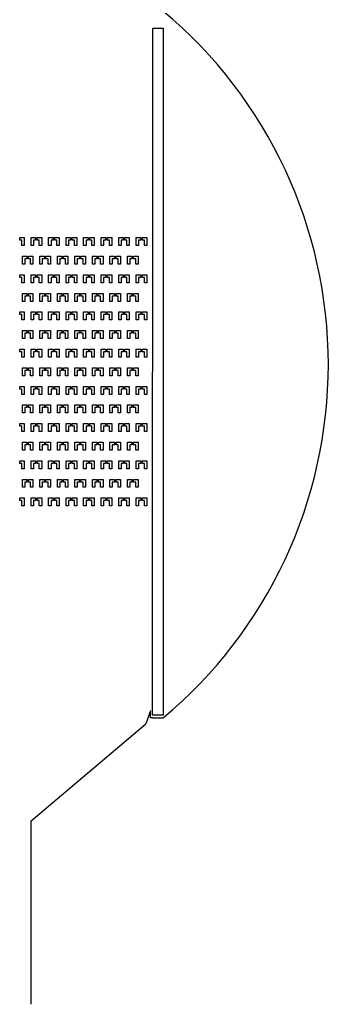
# Model space of a CAD drawing. Header units: millimetres. Extents: x -7034 to 79830, y 8588 to 102980.
# Drawn here: x 8811 to 14625, y 46270 to 64801 of the extents above; entities that cross this region are included whole.
import ezdxf

# ---------------------------------------------------------------- set-up
doc = ezdxf.new("R2010")
doc.units = ezdxf.units.MM
doc.layers.add('Layer-2', color=3, linetype='Continuous')

msp = doc.modelspace()

# ---------------------------------------------------------------- linework, layer by layer
at = {"layer": 'Layer-2'}
for p, q in [((11316, 51712), (11318, 64640)), ((11318, 64640), (11516, 64640)), ((11516, 64640), (11516, 51712)), ((8811, 60650), (8811, 60700)), ((8811, 60700), (8896, 60700)), ((8851, 60650), (8811, 60650)), ((8851, 60550), (8851, 60650)), ((8896, 60700), (8896, 60550)), ((9026, 60550), (9026, 60700)), ((9026, 60700), (9111, 60700)), ((9111, 60650), (9071, 60650)), ((9071, 60650), (9071, 60550)), ((9111, 60700), (9111, 60650)), ((9141, 60650), (9141, 60700)), ((9141, 60700), (9226, 60700)), ((9181, 60650), (9141, 60650)), ((9181, 60550), (9181, 60650)), ((9226, 60700), (9226, 60550)), ((9356, 60550), (9356, 60700)), ((9356, 60700), (9441, 60700)), ((9441, 60650), (9401, 60650)), ((9401, 60650), (9401, 60550)), ((9441, 60700), (9441, 60650)), ((9471, 60650), (9471, 60700)), ((9471, 60700), (9556, 60700)), ((9511, 60650), (9471, 60650)), ((9511, 60550), (9511, 60650)), ((9556, 60700), (9556, 60550)), ((9686, 60550), (9686, 60700)), ((9686, 60700), (9771, 60700)), ((9771, 60650), (9731, 60650)), ((9731, 60650), (9731, 60550)), ((9771, 60700), (9771, 60650)), ((9801, 60650), (9801, 60700)), ((9801, 60700), (9886, 60700)), ((9841, 60650), (9801, 60650)), ((9841, 60550), (9841, 60650)), ((9886, 60700), (9886, 60550)), ((10016, 60550), (10016, 60700)), ((10016, 60700), (10101, 60700)), ((10101, 60650), (10061, 60650)), ((10061, 60650), (10061, 60550)), ((10101, 60700), (10101, 60650)), ((10131, 60650), (10131, 60700)), ((10131, 60700), (10216, 60700)), ((10171, 60650), (10131, 60650)), ((10171, 60550), (10171, 60650)), ((10216, 60700), (10216, 60550)), ((10346, 60550), (10346, 60700)), ((10346, 60700), (10431, 60700)), ((10431, 60650), (10391, 60650)), ((10391, 60650), (10391, 60550)), ((10431, 60700), (10431, 60650)), ((10461, 60650), (10461, 60700)), ((10461, 60700), (10546, 60700)), ((10501, 60650), (10461, 60650)), ((10501, 60550), (10501, 60650)), ((10546, 60700), (10546, 60550)), ((10676, 60550), (10676, 60700)), ((10676, 60700), (10761, 60700)), ((10761, 60650), (10721, 60650)), ((10721, 60650), (10721, 60550)), ((10761, 60700), (10761, 60650)), ((10791, 60650), (10791, 60700)), ((10791, 60700), (10876, 60700)), ((10831, 60650), (10791, 60650)), ((10831, 60550), (10831, 60650)), ((10876, 60700), (10876, 60550)), ((11006, 60550), (11006, 60700)), ((11006, 60700), (11091, 60700)), ((11091, 60650), (11051, 60650)), ((11051, 60650), (11051, 60550)), ((11091, 60700), (11091, 60650)), ((11121, 60650), (11121, 60700)), ((11121, 60700), (11206, 60700)), ((11161, 60650), (11121, 60650)), ((11161, 60550), (11161, 60650)), ((11206, 60700), (11206, 60550)), ((8896, 60550), (8851, 60550)), ((9071, 60550), (9026, 60550)), ((9226, 60550), (9181, 60550)), ((9401, 60550), (9356, 60550)), ((9556, 60550), (9511, 60550)), ((9731, 60550), (9686, 60550)), ((9886, 60550), (9841, 60550)), ((10061, 60550), (10016, 60550)), ((10216, 60550), (10171, 60550)), ((10391, 60550), (10346, 60550)), ((10546, 60550), (10501, 60550)), ((10721, 60550), (10676, 60550)), ((10876, 60550), (10831, 60550)), ((11051, 60550), (11006, 60550)), ((11206, 60550), (11161, 60550)), ((8861, 60200), (8861, 60350)), ((8861, 60350), (8946, 60350)), ((8946, 60300), (8906, 60300)), ((8906, 60300), (8906, 60200)), ((8946, 60350), (8946, 60300)), ((8976, 60300), (8976, 60350)), ((8976, 60350), (9061, 60350)), ((9016, 60300), (8976, 60300)), ((9016, 60200), (9016, 60300)), ((9061, 60350), (9061, 60200)), ((9191, 60200), (9191, 60350)), ((9191, 60350), (9276, 60350)), ((9276, 60300), (9236, 60300)), ((9236, 60300), (9236, 60200)), ((9276, 60350), (9276, 60300)), ((9306, 60300), (9306, 60350)), ((9306, 60350), (9391, 60350)), ((9346, 60300), (9306, 60300)), ((9346, 60200), (9346, 60300)), ((9391, 60350), (9391, 60200)), ((9521, 60200), (9521, 60350)), ((9521, 60350), (9606, 60350)), ((9606, 60300), (9566, 60300)), ((9566, 60300), (9566, 60200)), ((9606, 60350), (9606, 60300)), ((9636, 60300), (9636, 60350)), ((9636, 60350), (9721, 60350)), ((9676, 60300), (9636, 60300)), ((9676, 60200), (9676, 60300)), ((9721, 60350), (9721, 60200)), ((9851, 60200), (9851, 60350)), ((9851, 60350), (9936, 60350)), ((9936, 60300), (9896, 60300)), ((9896, 60300), (9896, 60200)), ((9936, 60350), (9936, 60300)), ((9966, 60300), (9966, 60350)), ((9966, 60350), (10051, 60350)), ((10006, 60300), (9966, 60300)), ((10006, 60200), (10006, 60300)), ((10051, 60350), (10051, 60200)), ((10181, 60200), (10181, 60350)), ((10181, 60350), (10266, 60350)), ((10266, 60300), (10226, 60300)), ((10226, 60300), (10226, 60200)), ((10266, 60350), (10266, 60300)), ((10296, 60300), (10296, 60350)), ((10296, 60350), (10381, 60350)), ((10336, 60300), (10296, 60300)), ((10336, 60200), (10336, 60300)), ((10381, 60350), (10381, 60200)), ((10511, 60200), (10511, 60350)), ((10511, 60350), (10596, 60350)), ((10596, 60300), (10556, 60300)), ((10556, 60300), (10556, 60200)), ((10596, 60350), (10596, 60300)), ((10626, 60300), (10626, 60350)), ((10626, 60350), (10711, 60350)), ((10666, 60300), (10626, 60300)), ((10666, 60200), (10666, 60300)), ((10711, 60350), (10711, 60200)), ((10841, 60200), (10841, 60350)), ((10841, 60350), (10926, 60350)), ((10926, 60300), (10886, 60300)), ((10886, 60300), (10886, 60200)), ((10926, 60350), (10926, 60300)), ((10956, 60300), (10956, 60350)), ((10956, 60350), (11041, 60350)), ((10996, 60300), (10956, 60300)), ((10996, 60200), (10996, 60300)), ((11041, 60350), (11041, 60200)), ((8906, 60200), (8861, 60200)), ((9061, 60200), (9016, 60200)), ((9236, 60200), (9191, 60200)), ((9391, 60200), (9346, 60200)), ((9566, 60200), (9521, 60200)), ((9721, 60200), (9676, 60200)), ((9896, 60200), (9851, 60200)), ((10051, 60200), (10006, 60200)), ((10226, 60200), (10181, 60200)), ((10381, 60200), (10336, 60200)), ((10556, 60200), (10511, 60200)), ((10711, 60200), (10666, 60200)), ((10886, 60200), (10841, 60200)), ((11041, 60200), (10996, 60200)), ((8811, 59950), (8811, 60000)), ((8811, 60000), (8896, 60000)), ((8851, 59950), (8811, 59950)), ((8851, 59850), (8851, 59950)), ((8896, 60000), (8896, 59850)), ((9026, 59850), (9026, 60000)), ((9026, 60000), (9111, 60000)), ((9111, 59950), (9071, 59950)), ((9071, 59950), (9071, 59850)), ((9111, 60000), (9111, 59950)), ((9141, 59950), (9141, 60000)), ((9141, 60000), (9226, 60000)), ((9181, 59950), (9141, 59950)), ((9181, 59850), (9181, 59950)), ((9226, 60000), (9226, 59850)), ((9356, 59850), (9356, 60000)), ((9356, 60000), (9441, 60000)), ((9441, 59950), (9401, 59950)), ((9401, 59950), (9401, 59850)), ((9441, 60000), (9441, 59950)), ((9471, 59950), (9471, 60000)), ((9471, 60000), (9556, 60000)), ((9511, 59950), (9471, 59950)), ((9511, 59850), (9511, 59950)), ((9556, 60000), (9556, 59850)), ((9686, 59850), (9686, 60000)), ((9686, 60000), (9771, 60000)), ((9771, 59950), (9731, 59950)), ((9731, 59950), (9731, 59850)), ((9771, 60000), (9771, 59950)), ((9801, 59950), (9801, 60000)), ((9801, 60000), (9886, 60000)), ((9841, 59950), (9801, 59950)), ((9841, 59850), (9841, 59950)), ((9886, 60000), (9886, 59850)), ((10016, 59850), (10016, 60000)), ((10016, 60000), (10101, 60000)), ((10101, 59950), (10061, 59950)), ((10061, 59950), (10061, 59850)), ((10101, 60000), (10101, 59950)), ((10131, 59950), (10131, 60000)), ((10131, 60000), (10216, 60000)), ((10171, 59950), (10131, 59950)), ((10171, 59850), (10171, 59950)), ((10216, 60000), (10216, 59850)), ((10346, 59850), (10346, 60000)), ((10346, 60000), (10431, 60000)), ((10431, 59950), (10391, 59950)), ((10391, 59950), (10391, 59850)), ((10431, 60000), (10431, 59950)), ((10461, 59950), (10461, 60000)), ((10461, 60000), (10546, 60000)), ((10501, 59950), (10461, 59950)), ((10501, 59850), (10501, 59950)), ((10546, 60000), (10546, 59850)), ((10676, 59850), (10676, 60000)), ((10676, 60000), (10761, 60000)), ((10761, 59950), (10721, 59950)), ((10721, 59950), (10721, 59850)), ((10761, 60000), (10761, 59950)), ((10791, 59950), (10791, 60000)), ((10791, 60000), (10876, 60000)), ((10831, 59950), (10791, 59950)), ((10831, 59850), (10831, 59950)), ((10876, 60000), (10876, 59850)), ((11006, 59850), (11006, 60000)), ((11006, 60000), (11091, 60000)), ((11091, 59950), (11051, 59950)), ((11051, 59950), (11051, 59850)), ((11091, 60000), (11091, 59950)), ((11121, 59950), (11121, 60000)), ((11121, 60000), (11206, 60000)), ((11161, 59950), (11121, 59950)), ((11161, 59850), (11161, 59950)), ((11206, 60000), (11206, 59850)), ((8896, 59850), (8851, 59850)), ((9071, 59850), (9026, 59850)), ((9226, 59850), (9181, 59850)), ((9401, 59850), (9356, 59850)), ((9556, 59850), (9511, 59850)), ((9731, 59850), (9686, 59850)), ((9886, 59850), (9841, 59850)), ((10061, 59850), (10016, 59850)), ((10216, 59850), (10171, 59850)), ((10391, 59850), (10346, 59850)), ((10546, 59850), (10501, 59850)), ((10721, 59850), (10676, 59850)), ((10876, 59850), (10831, 59850)), ((11051, 59850), (11006, 59850)), ((11206, 59850), (11161, 59850)), ((8861, 59500), (8861, 59650)), ((8861, 59650), (8946, 59650)), ((8906, 59500), (8861, 59500)), ((8946, 59600), (8906, 59600)), ((8906, 59600), (8906, 59500)), ((8946, 59650), (8946, 59600)), ((8976, 59600), (8976, 59650)), ((8976, 59650), (9061, 59650)), ((9016, 59600), (8976, 59600)), ((9016, 59500), (9016, 59600)), ((9061, 59500), (9016, 59500)), ((9061, 59650), (9061, 59500)), ((9191, 59500), (9191, 59650)), ((9191, 59650), (9276, 59650)), ((9236, 59500), (9191, 59500)), ((9276, 59600), (9236, 59600)), ((9236, 59600), (9236, 59500)), ((9276, 59650), (9276, 59600)), ((9306, 59600), (9306, 59650)), ((9306, 59650), (9391, 59650)), ((9346, 59600), (9306, 59600)), ((9346, 59500), (9346, 59600)), ((9391, 59500), (9346, 59500)), ((9391, 59650), (9391, 59500)), ((9521, 59500), (9521, 59650)), ((9521, 59650), (9606, 59650)), ((9566, 59500), (9521, 59500)), ((9606, 59600), (9566, 59600)), ((9566, 59600), (9566, 59500)), ((9606, 59650), (9606, 59600)), ((9636, 59600), (9636, 59650)), ((9636, 59650), (9721, 59650)), ((9676, 59600), (9636, 59600)), ((9676, 59500), (9676, 59600)), ((9721, 59500), (9676, 59500)), ((9721, 59650), (9721, 59500)), ((9851, 59500), (9851, 59650)), ((9851, 59650), (9936, 59650)), ((9896, 59500), (9851, 59500)), ((9936, 59600), (9896, 59600)), ((9896, 59600), (9896, 59500)), ((9936, 59650), (9936, 59600)), ((9966, 59600), (9966, 59650)), ((9966, 59650), (10051, 59650)), ((10006, 59600), (9966, 59600)), ((10006, 59500), (10006, 59600)), ((10051, 59500), (10006, 59500)), ((10051, 59650), (10051, 59500)), ((10181, 59500), (10181, 59650)), ((10181, 59650), (10266, 59650)), ((10226, 59500), (10181, 59500)), ((10266, 59600), (10226, 59600)), ((10226, 59600), (10226, 59500)), ((10266, 59650), (10266, 59600)), ((10296, 59600), (10296, 59650)), ((10296, 59650), (10381, 59650)), ((10336, 59600), (10296, 59600)), ((10336, 59500), (10336, 59600)), ((10381, 59500), (10336, 59500)), ((10381, 59650), (10381, 59500)), ((10511, 59500), (10511, 59650)), ((10511, 59650), (10596, 59650)), ((10556, 59500), (10511, 59500)), ((10596, 59600), (10556, 59600)), ((10556, 59600), (10556, 59500)), ((10596, 59650), (10596, 59600)), ((10626, 59600), (10626, 59650)), ((10626, 59650), (10711, 59650)), ((10666, 59600), (10626, 59600)), ((10666, 59500), (10666, 59600)), ((10711, 59500), (10666, 59500)), ((10711, 59650), (10711, 59500)), ((10841, 59500), (10841, 59650)), ((10841, 59650), (10926, 59650)), ((10886, 59500), (10841, 59500)), ((10926, 59600), (10886, 59600)), ((10886, 59600), (10886, 59500)), ((10926, 59650), (10926, 59600)), ((10956, 59600), (10956, 59650)), ((10956, 59650), (11041, 59650)), ((10996, 59600), (10956, 59600)), ((10996, 59500), (10996, 59600)), ((11041, 59500), (10996, 59500)), ((11041, 59650), (11041, 59500)), ((8811, 59250), (8811, 59300)), ((8811, 59300), (8896, 59300)), ((8896, 59300), (8896, 59150)), ((9026, 59150), (9026, 59300)), ((9026, 59300), (9111, 59300)), ((9111, 59300), (9111, 59250)), ((9141, 59250), (9141, 59300)), ((9141, 59300), (9226, 59300)), ((9226, 59300), (9226, 59150)), ((9356, 59150), (9356, 59300)), ((9356, 59300), (9441, 59300)), ((9441, 59300), (9441, 59250)), ((9471, 59250), (9471, 59300)), ((9471, 59300), (9556, 59300)), ((9556, 59300), (9556, 59150)), ((9686, 59150), (9686, 59300)), ((9686, 59300), (9771, 59300)), ((9771, 59300), (9771, 59250)), ((9801, 59250), (9801, 59300)), ((9801, 59300), (9886, 59300)), ((9886, 59300), (9886, 59150)), ((10016, 59150), (10016, 59300)), ((10016, 59300), (10101, 59300)), ((10101, 59300), (10101, 59250)), ((10131, 59250), (10131, 59300)), ((10131, 59300), (10216, 59300)), ((10216, 59300), (10216, 59150)), ((10346, 59150), (10346, 59300)), ((10346, 59300), (10431, 59300)), ((10431, 59300), (10431, 59250)), ((10461, 59250), (10461, 59300)), ((10461, 59300), (10546, 59300)), ((10546, 59300), (10546, 59150)), ((10676, 59150), (10676, 59300)), ((10676, 59300), (10761, 59300)), ((10761, 59300), (10761, 59250)), ((10791, 59250), (10791, 59300)), ((10791, 59300), (10876, 59300)), ((10876, 59300), (10876, 59150)), ((11006, 59150), (11006, 59300)), ((11006, 59300), (11091, 59300)), ((11091, 59300), (11091, 59250)), ((11121, 59250), (11121, 59300)), ((11121, 59300), (11206, 59300)), ((11206, 59300), (11206, 59150)), ((8851, 59250), (8811, 59250)), ((8851, 59150), (8851, 59250)), ((8896, 59150), (8851, 59150)), ((9071, 59150), (9026, 59150)), ((9111, 59250), (9071, 59250)), ((9071, 59250), (9071, 59150)), ((9181, 59250), (9141, 59250)), ((9181, 59150), (9181, 59250)), ((9226, 59150), (9181, 59150)), ((9401, 59150), (9356, 59150)), ((9441, 59250), (9401, 59250)), ((9401, 59250), (9401, 59150)), ((9511, 59250), (9471, 59250)), ((9511, 59150), (9511, 59250)), ((9556, 59150), (9511, 59150)), ((9731, 59150), (9686, 59150)), ((9771, 59250), (9731, 59250)), ((9731, 59250), (9731, 59150)), ((9841, 59250), (9801, 59250)), ((9841, 59150), (9841, 59250)), ((9886, 59150), (9841, 59150)), ((10061, 59150), (10016, 59150)), ((10101, 59250), (10061, 59250)), ((10061, 59250), (10061, 59150)), ((10171, 59250), (10131, 59250)), ((10171, 59150), (10171, 59250)), ((10216, 59150), (10171, 59150)), ((10391, 59150), (10346, 59150)), ((10431, 59250), (10391, 59250)), ((10391, 59250), (10391, 59150)), ((10501, 59250), (10461, 59250)), ((10501, 59150), (10501, 59250)), ((10546, 59150), (10501, 59150)), ((10721, 59150), (10676, 59150)), ((10761, 59250), (10721, 59250)), ((10721, 59250), (10721, 59150)), ((10831, 59250), (10791, 59250)), ((10831, 59150), (10831, 59250)), ((10876, 59150), (10831, 59150)), ((11051, 59150), (11006, 59150)), ((11091, 59250), (11051, 59250)), ((11051, 59250), (11051, 59150)), ((11161, 59250), (11121, 59250)), ((11161, 59150), (11161, 59250)), ((11206, 59150), (11161, 59150)), ((8861, 58800), (8861, 58950)), ((8861, 58950), (8946, 58950)), ((8946, 58950), (8946, 58900)), ((8976, 58900), (8976, 58950)), ((8976, 58950), (9061, 58950)), ((9061, 58950), (9061, 58800)), ((9191, 58800), (9191, 58950)), ((9191, 58950), (9276, 58950)), ((9276, 58950), (9276, 58900)), ((9306, 58900), (9306, 58950)), ((9306, 58950), (9391, 58950)), ((9391, 58950), (9391, 58800)), ((9521, 58800), (9521, 58950)), ((9521, 58950), (9606, 58950)), ((9606, 58950), (9606, 58900)), ((9636, 58900), (9636, 58950)), ((9636, 58950), (9721, 58950)), ((9721, 58950), (9721, 58800)), ((9851, 58800), (9851, 58950)), ((9851, 58950), (9936, 58950)), ((9936, 58950), (9936, 58900)), ((9966, 58900), (9966, 58950)), ((9966, 58950), (10051, 58950)), ((10051, 58950), (10051, 58800)), ((10181, 58800), (10181, 58950)), ((10181, 58950), (10266, 58950)), ((10266, 58950), (10266, 58900)), ((10296, 58900), (10296, 58950)), ((10296, 58950), (10381, 58950)), ((10381, 58950), (10381, 58800)), ((10511, 58800), (10511, 58950)), ((10511, 58950), (10596, 58950)), ((10596, 58950), (10596, 58900)), ((10626, 58900), (10626, 58950)), ((10626, 58950), (10711, 58950)), ((10711, 58950), (10711, 58800)), ((10841, 58800), (10841, 58950)), ((10841, 58950), (10926, 58950)), ((10926, 58950), (10926, 58900)), ((10956, 58900), (10956, 58950)), ((10956, 58950), (11041, 58950)), ((11041, 58950), (11041, 58800)), ((8906, 58800), (8861, 58800)), ((8946, 58900), (8906, 58900)), ((8906, 58900), (8906, 58800)), ((9016, 58900), (8976, 58900)), ((9016, 58800), (9016, 58900)), ((9061, 58800), (9016, 58800)), ((9236, 58800), (9191, 58800)), ((9276, 58900), (9236, 58900)), ((9236, 58900), (9236, 58800)), ((9346, 58900), (9306, 58900)), ((9346, 58800), (9346, 58900)), ((9391, 58800), (9346, 58800)), ((9566, 58800), (9521, 58800)), ((9606, 58900), (9566, 58900)), ((9566, 58900), (9566, 58800)), ((9676, 58900), (9636, 58900)), ((9676, 58800), (9676, 58900)), ((9721, 58800), (9676, 58800)), ((9896, 58800), (9851, 58800)), ((9936, 58900), (9896, 58900)), ((9896, 58900), (9896, 58800)), ((10006, 58900), (9966, 58900)), ((10006, 58800), (10006, 58900)), ((10051, 58800), (10006, 58800)), ((10226, 58800), (10181, 58800)), ((10266, 58900), (10226, 58900)), ((10226, 58900), (10226, 58800)), ((10336, 58900), (10296, 58900)), ((10336, 58800), (10336, 58900)), ((10381, 58800), (10336, 58800)), ((10556, 58800), (10511, 58800)), ((10596, 58900), (10556, 58900)), ((10556, 58900), (10556, 58800)), ((10666, 58900), (10626, 58900)), ((10666, 58800), (10666, 58900)), ((10711, 58800), (10666, 58800)), ((10886, 58800), (10841, 58800)), ((10926, 58900), (10886, 58900)), ((10886, 58900), (10886, 58800)), ((10996, 58900), (10956, 58900)), ((10996, 58800), (10996, 58900)), ((11041, 58800), (10996, 58800)), ((8811, 58550), (8811, 58600)), ((8811, 58600), (8896, 58600)), ((8896, 58600), (8896, 58450)), ((9026, 58450), (9026, 58600)), ((9026, 58600), (9111, 58600)), ((9111, 58600), (9111, 58550)), ((9141, 58550), (9141, 58600)), ((9141, 58600), (9226, 58600)), ((9226, 58600), (9226, 58450)), ((9356, 58450), (9356, 58600)), ((9356, 58600), (9441, 58600)), ((9441, 58600), (9441, 58550)), ((9471, 58550), (9471, 58600)), ((9471, 58600), (9556, 58600)), ((9556, 58600), (9556, 58450)), ((9686, 58450), (9686, 58600)), ((9686, 58600), (9771, 58600)), ((9771, 58600), (9771, 58550)), ((9801, 58550), (9801, 58600)), ((9801, 58600), (9886, 58600)), ((9886, 58600), (9886, 58450)), ((10016, 58450), (10016, 58600)), ((10016, 58600), (10101, 58600)), ((10101, 58600), (10101, 58550)), ((10131, 58550), (10131, 58600)), ((10131, 58600), (10216, 58600)), ((10216, 58600), (10216, 58450)), ((10346, 58450), (10346, 58600)), ((10346, 58600), (10431, 58600)), ((10431, 58600), (10431, 58550)), ((10461, 58550), (10461, 58600)), ((10461, 58600), (10546, 58600)), ((10546, 58600), (10546, 58450)), ((10676, 58450), (10676, 58600)), ((10676, 58600), (10761, 58600)), ((10761, 58600), (10761, 58550)), ((10791, 58550), (10791, 58600)), ((10791, 58600), (10876, 58600)), ((10876, 58600), (10876, 58450)), ((11006, 58450), (11006, 58600)), ((11006, 58600), (11091, 58600)), ((11091, 58600), (11091, 58550)), ((11121, 58550), (11121, 58600)), ((11121, 58600), (11206, 58600)), ((11206, 58600), (11206, 58450)), ((8851, 58550), (8811, 58550)), ((8851, 58450), (8851, 58550)), ((8896, 58450), (8851, 58450)), ((9071, 58450), (9026, 58450)), ((9111, 58550), (9071, 58550)), ((9071, 58550), (9071, 58450)), ((9181, 58550), (9141, 58550)), ((9181, 58450), (9181, 58550)), ((9226, 58450), (9181, 58450)), ((9401, 58450), (9356, 58450)), ((9441, 58550), (9401, 58550)), ((9401, 58550), (9401, 58450)), ((9511, 58550), (9471, 58550)), ((9511, 58450), (9511, 58550)), ((9556, 58450), (9511, 58450)), ((9731, 58450), (9686, 58450)), ((9771, 58550), (9731, 58550)), ((9731, 58550), (9731, 58450)), ((9841, 58550), (9801, 58550)), ((9841, 58450), (9841, 58550)), ((9886, 58450), (9841, 58450)), ((10061, 58450), (10016, 58450)), ((10101, 58550), (10061, 58550)), ((10061, 58550), (10061, 58450)), ((10171, 58550), (10131, 58550)), ((10171, 58450), (10171, 58550)), ((10216, 58450), (10171, 58450)), ((10391, 58450), (10346, 58450)), ((10431, 58550), (10391, 58550)), ((10391, 58550), (10391, 58450)), ((10501, 58550), (10461, 58550)), ((10501, 58450), (10501, 58550)), ((10546, 58450), (10501, 58450)), ((10721, 58450), (10676, 58450)), ((10761, 58550), (10721, 58550)), ((10721, 58550), (10721, 58450)), ((10831, 58550), (10791, 58550)), ((10831, 58450), (10831, 58550)), ((10876, 58450), (10831, 58450)), ((11051, 58450), (11006, 58450)), ((11091, 58550), (11051, 58550)), ((11051, 58550), (11051, 58450)), ((11161, 58550), (11121, 58550)), ((11161, 58450), (11161, 58550)), ((11206, 58450), (11161, 58450)), ((8861, 58100), (8861, 58250)), ((8861, 58250), (8946, 58250)), ((8946, 58200), (8906, 58200)), ((8906, 58200), (8906, 58100)), ((8946, 58250), (8946, 58200)), ((8976, 58200), (8976, 58250)), ((8976, 58250), (9061, 58250)), ((9016, 58200), (8976, 58200)), ((9016, 58100), (9016, 58200)), ((9061, 58250), (9061, 58100)), ((9191, 58100), (9191, 58250)), ((9191, 58250), (9276, 58250)), ((9276, 58200), (9236, 58200)), ((9236, 58200), (9236, 58100)), ((9276, 58250), (9276, 58200)), ((9306, 58200), (9306, 58250)), ((9306, 58250), (9391, 58250)), ((9346, 58200), (9306, 58200)), ((9346, 58100), (9346, 58200)), ((9391, 58250), (9391, 58100)), ((9521, 58100), (9521, 58250)), ((9521, 58250), (9606, 58250)), ((9606, 58200), (9566, 58200)), ((9566, 58200), (9566, 58100)), ((9606, 58250), (9606, 58200)), ((9636, 58200), (9636, 58250)), ((9636, 58250), (9721, 58250)), ((9676, 58200), (9636, 58200)), ((9676, 58100), (9676, 58200)), ((9721, 58250), (9721, 58100)), ((9851, 58100), (9851, 58250)), ((9851, 58250), (9936, 58250)), ((9936, 58200), (9896, 58200)), ((9896, 58200), (9896, 58100)), ((9936, 58250), (9936, 58200)), ((9966, 58200), (9966, 58250)), ((9966, 58250), (10051, 58250)), ((10006, 58200), (9966, 58200)), ((10006, 58100), (10006, 58200)), ((10051, 58250), (10051, 58100)), ((10181, 58100), (10181, 58250)), ((10181, 58250), (10266, 58250)), ((10266, 58200), (10226, 58200)), ((10226, 58200), (10226, 58100)), ((10266, 58250), (10266, 58200)), ((10296, 58200), (10296, 58250)), ((10296, 58250), (10381, 58250)), ((10336, 58200), (10296, 58200)), ((10336, 58100), (10336, 58200)), ((10381, 58250), (10381, 58100)), ((10511, 58100), (10511, 58250)), ((10511, 58250), (10596, 58250)), ((10596, 58200), (10556, 58200)), ((10556, 58200), (10556, 58100)), ((10596, 58250), (10596, 58200)), ((10626, 58200), (10626, 58250)), ((10626, 58250), (10711, 58250)), ((10666, 58200), (10626, 58200)), ((10666, 58100), (10666, 58200)), ((10711, 58250), (10711, 58100)), ((10841, 58100), (10841, 58250)), ((10841, 58250), (10926, 58250)), ((10926, 58200), (10886, 58200)), ((10886, 58200), (10886, 58100)), ((10926, 58250), (10926, 58200)), ((10956, 58200), (10956, 58250)), ((10956, 58250), (11041, 58250)), ((10996, 58200), (10956, 58200)), ((10996, 58100), (10996, 58200)), ((11041, 58250), (11041, 58100)), ((8906, 58100), (8861, 58100)), ((9061, 58100), (9016, 58100)), ((9236, 58100), (9191, 58100)), ((9391, 58100), (9346, 58100)), ((9566, 58100), (9521, 58100)), ((9721, 58100), (9676, 58100)), ((9896, 58100), (9851, 58100)), ((10051, 58100), (10006, 58100)), ((10226, 58100), (10181, 58100)), ((10381, 58100), (10336, 58100)), ((10556, 58100), (10511, 58100)), ((10711, 58100), (10666, 58100)), ((10886, 58100), (10841, 58100)), ((11041, 58100), (10996, 58100)), ((8811, 57850), (8811, 57900)), ((8811, 57900), (8896, 57900)), ((8851, 57850), (8811, 57850)), ((8851, 57750), (8851, 57850)), ((8896, 57900), (8896, 57750)), ((9026, 57750), (9026, 57900)), ((9026, 57900), (9111, 57900)), ((9111, 57850), (9071, 57850)), ((9071, 57850), (9071, 57750)), ((9111, 57900), (9111, 57850)), ((9141, 57850), (9141, 57900)), ((9141, 57900), (9226, 57900)), ((9181, 57850), (9141, 57850)), ((9181, 57750), (9181, 57850)), ((9226, 57900), (9226, 57750)), ((9356, 57750), (9356, 57900)), ((9356, 57900), (9441, 57900)), ((9441, 57850), (9401, 57850)), ((9401, 57850), (9401, 57750)), ((9441, 57900), (9441, 57850)), ((9471, 57850), (9471, 57900)), ((9471, 57900), (9556, 57900)), ((9511, 57850), (9471, 57850)), ((9511, 57750), (9511, 57850)), ((9556, 57900), (9556, 57750)), ((9686, 57750), (9686, 57900)), ((9686, 57900), (9771, 57900)), ((9771, 57850), (9731, 57850)), ((9731, 57850), (9731, 57750)), ((9771, 57900), (9771, 57850)), ((9801, 57850), (9801, 57900)), ((9801, 57900), (9886, 57900)), ((9841, 57850), (9801, 57850)), ((9841, 57750), (9841, 57850)), ((9886, 57900), (9886, 57750)), ((10016, 57750), (10016, 57900)), ((10016, 57900), (10101, 57900)), ((10101, 57850), (10061, 57850)), ((10061, 57850), (10061, 57750)), ((10101, 57900), (10101, 57850)), ((10131, 57850), (10131, 57900)), ((10131, 57900), (10216, 57900)), ((10171, 57850), (10131, 57850)), ((10171, 57750), (10171, 57850)), ((10216, 57900), (10216, 57750)), ((10346, 57750), (10346, 57900)), ((10346, 57900), (10431, 57900)), ((10431, 57850), (10391, 57850)), ((10391, 57850), (10391, 57750)), ((10431, 57900), (10431, 57850)), ((10461, 57850), (10461, 57900)), ((10461, 57900), (10546, 57900)), ((10501, 57850), (10461, 57850)), ((10501, 57750), (10501, 57850)), ((10546, 57900), (10546, 57750)), ((10676, 57750), (10676, 57900)), ((10676, 57900), (10761, 57900)), ((10761, 57850), (10721, 57850)), ((10721, 57850), (10721, 57750)), ((10761, 57900), (10761, 57850)), ((10791, 57850), (10791, 57900)), ((10791, 57900), (10876, 57900)), ((10831, 57850), (10791, 57850)), ((10831, 57750), (10831, 57850)), ((10876, 57900), (10876, 57750)), ((11006, 57750), (11006, 57900)), ((11006, 57900), (11091, 57900)), ((11091, 57850), (11051, 57850)), ((11051, 57850), (11051, 57750)), ((11091, 57900), (11091, 57850)), ((11121, 57850), (11121, 57900)), ((11121, 57900), (11206, 57900)), ((11161, 57850), (11121, 57850)), ((11161, 57750), (11161, 57850)), ((11206, 57900), (11206, 57750)), ((8896, 57750), (8851, 57750)), ((9071, 57750), (9026, 57750)), ((9226, 57750), (9181, 57750)), ((9401, 57750), (9356, 57750)), ((9556, 57750), (9511, 57750)), ((9731, 57750), (9686, 57750)), ((9886, 57750), (9841, 57750)), ((10061, 57750), (10016, 57750)), ((10216, 57750), (10171, 57750)), ((10391, 57750), (10346, 57750)), ((10546, 57750), (10501, 57750)), ((10721, 57750), (10676, 57750)), ((10876, 57750), (10831, 57750)), ((11051, 57750), (11006, 57750)), ((11206, 57750), (11161, 57750)), ((8861, 57400), (8861, 57550)), ((8861, 57550), (8946, 57550)), ((8946, 57500), (8906, 57500)), ((8906, 57500), (8906, 57400)), ((8946, 57550), (8946, 57500)), ((8976, 57500), (8976, 57550)), ((8976, 57550), (9061, 57550)), ((9016, 57500), (8976, 57500)), ((9016, 57400), (9016, 57500)), ((9061, 57550), (9061, 57400)), ((9191, 57400), (9191, 57550)), ((9191, 57550), (9276, 57550)), ((9276, 57500), (9236, 57500)), ((9236, 57500), (9236, 57400)), ((9276, 57550), (9276, 57500)), ((9306, 57500), (9306, 57550)), ((9306, 57550), (9391, 57550)), ((9346, 57500), (9306, 57500)), ((9346, 57400), (9346, 57500)), ((9391, 57550), (9391, 57400)), ((9521, 57400), (9521, 57550)), ((9521, 57550), (9606, 57550)), ((9606, 57500), (9566, 57500)), ((9566, 57500), (9566, 57400)), ((9606, 57550), (9606, 57500)), ((9636, 57500), (9636, 57550)), ((9636, 57550), (9721, 57550)), ((9676, 57500), (9636, 57500)), ((9676, 57400), (9676, 57500)), ((9721, 57550), (9721, 57400)), ((9851, 57400), (9851, 57550)), ((9851, 57550), (9936, 57550)), ((9936, 57500), (9896, 57500)), ((9896, 57500), (9896, 57400)), ((9936, 57550), (9936, 57500)), ((9966, 57500), (9966, 57550)), ((9966, 57550), (10051, 57550)), ((10006, 57500), (9966, 57500)), ((10006, 57400), (10006, 57500)), ((10051, 57550), (10051, 57400)), ((10181, 57400), (10181, 57550)), ((10181, 57550), (10266, 57550)), ((10266, 57500), (10226, 57500)), ((10226, 57500), (10226, 57400)), ((10266, 57550), (10266, 57500)), ((10296, 57500), (10296, 57550)), ((10296, 57550), (10381, 57550)), ((10336, 57500), (10296, 57500)), ((10336, 57400), (10336, 57500)), ((10381, 57550), (10381, 57400)), ((10511, 57400), (10511, 57550)), ((10511, 57550), (10596, 57550)), ((10596, 57500), (10556, 57500)), ((10556, 57500), (10556, 57400)), ((10596, 57550), (10596, 57500)), ((10626, 57500), (10626, 57550)), ((10626, 57550), (10711, 57550)), ((10666, 57500), (10626, 57500)), ((10666, 57400), (10666, 57500)), ((10711, 57550), (10711, 57400)), ((10841, 57400), (10841, 57550)), ((10841, 57550), (10926, 57550)), ((10926, 57500), (10886, 57500)), ((10886, 57500), (10886, 57400)), ((10926, 57550), (10926, 57500)), ((10956, 57500), (10956, 57550)), ((10956, 57550), (11041, 57550)), ((10996, 57500), (10956, 57500)), ((10996, 57400), (10996, 57500)), ((11041, 57550), (11041, 57400)), ((8906, 57400), (8861, 57400)), ((9061, 57400), (9016, 57400)), ((9236, 57400), (9191, 57400)), ((9391, 57400), (9346, 57400)), ((9566, 57400), (9521, 57400)), ((9721, 57400), (9676, 57400)), ((9896, 57400), (9851, 57400)), ((10051, 57400), (10006, 57400)), ((10226, 57400), (10181, 57400)), ((10381, 57400), (10336, 57400)), ((10556, 57400), (10511, 57400)), ((10711, 57400), (10666, 57400)), ((10886, 57400), (10841, 57400)), ((11041, 57400), (10996, 57400)), ((8811, 57150), (8811, 57200)), ((8811, 57200), (8896, 57200)), ((8851, 57150), (8811, 57150)), ((8851, 57050), (8851, 57150)), ((8896, 57200), (8896, 57050)), ((9026, 57050), (9026, 57200)), ((9026, 57200), (9111, 57200)), ((9111, 57150), (9071, 57150)), ((9071, 57150), (9071, 57050)), ((9111, 57200), (9111, 57150)), ((9141, 57150), (9141, 57200)), ((9141, 57200), (9226, 57200)), ((9181, 57150), (9141, 57150)), ((9181, 57050), (9181, 57150)), ((9226, 57200), (9226, 57050)), ((9356, 57050), (9356, 57200)), ((9356, 57200), (9441, 57200)), ((9441, 57150), (9401, 57150)), ((9401, 57150), (9401, 57050)), ((9441, 57200), (9441, 57150)), ((9471, 57150), (9471, 57200)), ((9471, 57200), (9556, 57200)), ((9511, 57150), (9471, 57150)), ((9511, 57050), (9511, 57150)), ((9556, 57200), (9556, 57050)), ((9686, 57050), (9686, 57200)), ((9686, 57200), (9771, 57200)), ((9771, 57150), (9731, 57150)), ((9731, 57150), (9731, 57050)), ((9771, 57200), (9771, 57150)), ((9801, 57150), (9801, 57200)), ((9801, 57200), (9886, 57200)), ((9841, 57150), (9801, 57150)), ((9841, 57050), (9841, 57150)), ((9886, 57200), (9886, 57050)), ((10016, 57050), (10016, 57200)), ((10016, 57200), (10101, 57200)), ((10101, 57150), (10061, 57150)), ((10061, 57150), (10061, 57050)), ((10101, 57200), (10101, 57150)), ((10131, 57150), (10131, 57200)), ((10131, 57200), (10216, 57200)), ((10171, 57150), (10131, 57150)), ((10171, 57050), (10171, 57150)), ((10216, 57200), (10216, 57050)), ((10346, 57050), (10346, 57200)), ((10346, 57200), (10431, 57200)), ((10431, 57150), (10391, 57150)), ((10391, 57150), (10391, 57050)), ((10431, 57200), (10431, 57150)), ((10461, 57150), (10461, 57200)), ((10461, 57200), (10546, 57200)), ((10501, 57150), (10461, 57150)), ((10501, 57050), (10501, 57150)), ((10546, 57200), (10546, 57050)), ((10676, 57050), (10676, 57200)), ((10676, 57200), (10761, 57200)), ((10761, 57150), (10721, 57150)), ((10721, 57150), (10721, 57050)), ((10761, 57200), (10761, 57150)), ((10791, 57150), (10791, 57200)), ((10791, 57200), (10876, 57200)), ((10831, 57150), (10791, 57150)), ((10831, 57050), (10831, 57150)), ((10876, 57200), (10876, 57050)), ((11006, 57050), (11006, 57200)), ((11006, 57200), (11091, 57200)), ((11091, 57150), (11051, 57150)), ((11051, 57150), (11051, 57050)), ((11091, 57200), (11091, 57150)), ((11121, 57150), (11121, 57200)), ((11121, 57200), (11206, 57200)), ((11161, 57150), (11121, 57150)), ((11161, 57050), (11161, 57150)), ((11206, 57200), (11206, 57050)), ((8896, 57050), (8851, 57050)), ((9071, 57050), (9026, 57050)), ((9226, 57050), (9181, 57050)), ((9401, 57050), (9356, 57050)), ((9556, 57050), (9511, 57050)), ((9731, 57050), (9686, 57050)), ((9886, 57050), (9841, 57050)), ((10061, 57050), (10016, 57050)), ((10216, 57050), (10171, 57050)), ((10391, 57050), (10346, 57050)), ((10546, 57050), (10501, 57050)), ((10721, 57050), (10676, 57050)), ((10876, 57050), (10831, 57050)), ((11051, 57050), (11006, 57050)), ((11206, 57050), (11161, 57050)), ((8861, 56700), (8861, 56850)), ((8861, 56850), (8946, 56850)), ((8946, 56800), (8906, 56800)), ((8906, 56800), (8906, 56700)), ((8946, 56850), (8946, 56800)), ((8976, 56800), (8976, 56850)), ((8976, 56850), (9061, 56850)), ((9016, 56800), (8976, 56800)), ((9016, 56700), (9016, 56800)), ((9061, 56850), (9061, 56700)), ((9191, 56700), (9191, 56850)), ((9191, 56850), (9276, 56850)), ((9276, 56800), (9236, 56800)), ((9236, 56800), (9236, 56700)), ((9276, 56850), (9276, 56800)), ((9306, 56800), (9306, 56850)), ((9306, 56850), (9391, 56850)), ((9346, 56800), (9306, 56800)), ((9346, 56700), (9346, 56800)), ((9391, 56850), (9391, 56700)), ((9521, 56700), (9521, 56850)), ((9521, 56850), (9606, 56850)), ((9606, 56800), (9566, 56800)), ((9566, 56800), (9566, 56700)), ((9606, 56850), (9606, 56800)), ((9636, 56800), (9636, 56850)), ((9636, 56850), (9721, 56850)), ((9676, 56800), (9636, 56800)), ((9676, 56700), (9676, 56800)), ((9721, 56850), (9721, 56700)), ((9851, 56700), (9851, 56850)), ((9851, 56850), (9936, 56850)), ((9936, 56800), (9896, 56800)), ((9896, 56800), (9896, 56700)), ((9936, 56850), (9936, 56800)), ((9966, 56800), (9966, 56850)), ((9966, 56850), (10051, 56850)), ((10006, 56800), (9966, 56800)), ((10006, 56700), (10006, 56800)), ((10051, 56850), (10051, 56700)), ((10181, 56700), (10181, 56850)), ((10181, 56850), (10266, 56850)), ((10266, 56800), (10226, 56800)), ((10226, 56800), (10226, 56700)), ((10266, 56850), (10266, 56800)), ((10296, 56800), (10296, 56850)), ((10296, 56850), (10381, 56850)), ((10336, 56800), (10296, 56800)), ((10336, 56700), (10336, 56800)), ((10381, 56850), (10381, 56700)), ((10511, 56700), (10511, 56850)), ((10511, 56850), (10596, 56850)), ((10596, 56800), (10556, 56800)), ((10556, 56800), (10556, 56700)), ((10596, 56850), (10596, 56800)), ((10626, 56800), (10626, 56850)), ((10626, 56850), (10711, 56850)), ((10666, 56800), (10626, 56800)), ((10666, 56700), (10666, 56800)), ((10711, 56850), (10711, 56700)), ((10841, 56700), (10841, 56850)), ((10841, 56850), (10926, 56850)), ((10926, 56800), (10886, 56800)), ((10886, 56800), (10886, 56700)), ((10926, 56850), (10926, 56800)), ((10956, 56800), (10956, 56850)), ((10956, 56850), (11041, 56850)), ((10996, 56800), (10956, 56800)), ((10996, 56700), (10996, 56800)), ((11041, 56850), (11041, 56700)), ((8906, 56700), (8861, 56700)), ((9061, 56700), (9016, 56700)), ((9236, 56700), (9191, 56700)), ((9391, 56700), (9346, 56700)), ((9566, 56700), (9521, 56700)), ((9721, 56700), (9676, 56700)), ((9896, 56700), (9851, 56700)), ((10051, 56700), (10006, 56700)), ((10226, 56700), (10181, 56700)), ((10381, 56700), (10336, 56700)), ((10556, 56700), (10511, 56700)), ((10711, 56700), (10666, 56700)), ((10886, 56700), (10841, 56700)), ((11041, 56700), (10996, 56700)), ((8811, 56450), (8811, 56500)), ((8811, 56500), (8896, 56500)), ((8851, 56450), (8811, 56450)), ((8851, 56350), (8851, 56450)), ((8896, 56350), (8851, 56350)), ((8896, 56500), (8896, 56350)), ((9026, 56350), (9026, 56500)), ((9026, 56500), (9111, 56500)), ((9071, 56350), (9026, 56350)), ((9111, 56450), (9071, 56450)), ((9071, 56450), (9071, 56350)), ((9111, 56500), (9111, 56450)), ((9141, 56450), (9141, 56500)), ((9141, 56500), (9226, 56500)), ((9181, 56450), (9141, 56450)), ((9181, 56350), (9181, 56450)), ((9226, 56350), (9181, 56350)), ((9226, 56500), (9226, 56350)), ((9356, 56350), (9356, 56500)), ((9356, 56500), (9441, 56500)), ((9401, 56350), (9356, 56350)), ((9441, 56450), (9401, 56450)), ((9401, 56450), (9401, 56350)), ((9441, 56500), (9441, 56450)), ((9471, 56450), (9471, 56500)), ((9471, 56500), (9556, 56500)), ((9511, 56450), (9471, 56450)), ((9511, 56350), (9511, 56450)), ((9556, 56350), (9511, 56350)), ((9556, 56500), (9556, 56350)), ((9686, 56350), (9686, 56500)), ((9686, 56500), (9771, 56500)), ((9731, 56350), (9686, 56350)), ((9771, 56450), (9731, 56450)), ((9731, 56450), (9731, 56350)), ((9771, 56500), (9771, 56450)), ((9801, 56450), (9801, 56500)), ((9801, 56500), (9886, 56500)), ((9841, 56450), (9801, 56450)), ((9841, 56350), (9841, 56450)), ((9886, 56350), (9841, 56350)), ((9886, 56500), (9886, 56350)), ((10016, 56350), (10016, 56500)), ((10016, 56500), (10101, 56500)), ((10061, 56350), (10016, 56350)), ((10101, 56450), (10061, 56450)), ((10061, 56450), (10061, 56350)), ((10101, 56500), (10101, 56450)), ((10131, 56450), (10131, 56500)), ((10131, 56500), (10216, 56500)), ((10171, 56450), (10131, 56450)), ((10171, 56350), (10171, 56450)), ((10216, 56350), (10171, 56350)), ((10216, 56500), (10216, 56350)), ((10346, 56350), (10346, 56500)), ((10346, 56500), (10431, 56500)), ((10391, 56350), (10346, 56350)), ((10431, 56450), (10391, 56450)), ((10391, 56450), (10391, 56350)), ((10431, 56500), (10431, 56450)), ((10461, 56450), (10461, 56500)), ((10461, 56500), (10546, 56500)), ((10501, 56450), (10461, 56450)), ((10501, 56350), (10501, 56450)), ((10546, 56350), (10501, 56350)), ((10546, 56500), (10546, 56350)), ((10676, 56350), (10676, 56500)), ((10676, 56500), (10761, 56500)), ((10721, 56350), (10676, 56350)), ((10761, 56450), (10721, 56450)), ((10721, 56450), (10721, 56350)), ((10761, 56500), (10761, 56450)), ((10791, 56450), (10791, 56500)), ((10791, 56500), (10876, 56500)), ((10831, 56450), (10791, 56450)), ((10831, 56350), (10831, 56450)), ((10876, 56350), (10831, 56350)), ((10876, 56500), (10876, 56350)), ((11006, 56350), (11006, 56500)), ((11006, 56500), (11091, 56500)), ((11051, 56350), (11006, 56350)), ((11091, 56450), (11051, 56450)), ((11051, 56450), (11051, 56350)), ((11091, 56500), (11091, 56450)), ((11121, 56450), (11121, 56500)), ((11121, 56500), (11206, 56500)), ((11161, 56450), (11121, 56450)), ((11161, 56350), (11161, 56450)), ((11206, 56350), (11161, 56350)), ((11206, 56500), (11206, 56350)), ((8861, 56000), (8861, 56150)), ((8861, 56150), (8946, 56150)), ((8946, 56150), (8946, 56100)), ((8976, 56100), (8976, 56150)), ((8976, 56150), (9061, 56150)), ((9061, 56150), (9061, 56000)), ((9191, 56000), (9191, 56150)), ((9191, 56150), (9276, 56150)), ((9276, 56150), (9276, 56100)), ((9306, 56100), (9306, 56150)), ((9306, 56150), (9391, 56150)), ((9391, 56150), (9391, 56000)), ((9521, 56000), (9521, 56150)), ((9521, 56150), (9606, 56150)), ((9606, 56150), (9606, 56100)), ((9636, 56100), (9636, 56150)), ((9636, 56150), (9721, 56150)), ((9721, 56150), (9721, 56000)), ((9851, 56000), (9851, 56150)), ((9851, 56150), (9936, 56150)), ((9936, 56150), (9936, 56100)), ((9966, 56100), (9966, 56150)), ((9966, 56150), (10051, 56150)), ((10051, 56150), (10051, 56000)), ((10181, 56000), (10181, 56150)), ((10181, 56150), (10266, 56150)), ((10266, 56150), (10266, 56100)), ((10296, 56100), (10296, 56150)), ((10296, 56150), (10381, 56150)), ((10381, 56150), (10381, 56000)), ((10511, 56000), (10511, 56150)), ((10511, 56150), (10596, 56150)), ((10596, 56150), (10596, 56100)), ((10626, 56100), (10626, 56150)), ((10626, 56150), (10711, 56150)), ((10711, 56150), (10711, 56000)), ((10841, 56000), (10841, 56150)), ((10841, 56150), (10926, 56150)), ((10926, 56150), (10926, 56100)), ((10956, 56100), (10956, 56150)), ((10956, 56150), (11041, 56150)), ((11041, 56150), (11041, 56000)), ((8906, 56000), (8861, 56000)), ((8946, 56100), (8906, 56100)), ((8906, 56100), (8906, 56000)), ((9016, 56100), (8976, 56100)), ((9016, 56000), (9016, 56100)), ((9061, 56000), (9016, 56000)), ((9236, 56000), (9191, 56000)), ((9276, 56100), (9236, 56100)), ((9236, 56100), (9236, 56000)), ((9346, 56100), (9306, 56100)), ((9346, 56000), (9346, 56100)), ((9391, 56000), (9346, 56000)), ((9566, 56000), (9521, 56000)), ((9606, 56100), (9566, 56100)), ((9566, 56100), (9566, 56000)), ((9676, 56100), (9636, 56100)), ((9676, 56000), (9676, 56100)), ((9721, 56000), (9676, 56000)), ((9896, 56000), (9851, 56000)), ((9936, 56100), (9896, 56100)), ((9896, 56100), (9896, 56000)), ((10006, 56100), (9966, 56100)), ((10006, 56000), (10006, 56100)), ((10051, 56000), (10006, 56000)), ((10226, 56000), (10181, 56000)), ((10266, 56100), (10226, 56100)), ((10226, 56100), (10226, 56000)), ((10336, 56100), (10296, 56100)), ((10336, 56000), (10336, 56100)), ((10381, 56000), (10336, 56000)), ((10556, 56000), (10511, 56000)), ((10596, 56100), (10556, 56100)), ((10556, 56100), (10556, 56000)), ((10666, 56100), (10626, 56100)), ((10666, 56000), (10666, 56100)), ((10711, 56000), (10666, 56000)), ((10886, 56000), (10841, 56000)), ((10926, 56100), (10886, 56100)), ((10886, 56100), (10886, 56000)), ((10996, 56100), (10956, 56100)), ((10996, 56000), (10996, 56100)), ((11041, 56000), (10996, 56000)), ((8811, 55750), (8811, 55800)), ((8811, 55800), (8896, 55800)), ((8896, 55800), (8896, 55650)), ((9026, 55650), (9026, 55800)), ((9026, 55800), (9111, 55800)), ((9111, 55800), (9111, 55750)), ((9141, 55750), (9141, 55800)), ((9141, 55800), (9226, 55800)), ((9226, 55800), (9226, 55650)), ((9356, 55650), (9356, 55800)), ((9356, 55800), (9441, 55800)), ((9441, 55800), (9441, 55750)), ((9471, 55750), (9471, 55800)), ((9471, 55800), (9556, 55800)), ((9556, 55800), (9556, 55650)), ((9686, 55650), (9686, 55800)), ((9686, 55800), (9771, 55800)), ((9771, 55800), (9771, 55750)), ((9801, 55750), (9801, 55800)), ((9801, 55800), (9886, 55800)), ((9886, 55800), (9886, 55650)), ((10016, 55650), (10016, 55800)), ((10016, 55800), (10101, 55800)), ((10101, 55800), (10101, 55750)), ((10131, 55750), (10131, 55800)), ((10131, 55800), (10216, 55800)), ((10216, 55800), (10216, 55650)), ((10346, 55650), (10346, 55800)), ((10346, 55800), (10431, 55800)), ((10431, 55800), (10431, 55750)), ((10461, 55750), (10461, 55800)), ((10461, 55800), (10546, 55800)), ((10546, 55800), (10546, 55650)), ((10676, 55650), (10676, 55800)), ((10676, 55800), (10761, 55800)), ((10761, 55800), (10761, 55750)), ((10791, 55750), (10791, 55800)), ((10791, 55800), (10876, 55800)), ((10876, 55800), (10876, 55650)), ((11006, 55650), (11006, 55800)), ((11006, 55800), (11091, 55800)), ((11091, 55800), (11091, 55750)), ((11121, 55750), (11121, 55800)), ((11121, 55800), (11206, 55800)), ((11206, 55800), (11206, 55650)), ((8851, 55750), (8811, 55750)), ((8851, 55650), (8851, 55750)), ((8896, 55650), (8851, 55650)), ((9071, 55650), (9026, 55650)), ((9111, 55750), (9071, 55750)), ((9071, 55750), (9071, 55650)), ((9181, 55750), (9141, 55750)), ((9181, 55650), (9181, 55750)), ((9226, 55650), (9181, 55650)), ((9401, 55650), (9356, 55650)), ((9441, 55750), (9401, 55750)), ((9401, 55750), (9401, 55650)), ((9511, 55750), (9471, 55750)), ((9511, 55650), (9511, 55750)), ((9556, 55650), (9511, 55650)), ((9731, 55650), (9686, 55650)), ((9771, 55750), (9731, 55750)), ((9731, 55750), (9731, 55650)), ((9841, 55750), (9801, 55750)), ((9841, 55650), (9841, 55750)), ((9886, 55650), (9841, 55650)), ((10061, 55650), (10016, 55650)), ((10101, 55750), (10061, 55750)), ((10061, 55750), (10061, 55650)), ((10171, 55750), (10131, 55750)), ((10171, 55650), (10171, 55750)), ((10216, 55650), (10171, 55650)), ((10391, 55650), (10346, 55650)), ((10431, 55750), (10391, 55750)), ((10391, 55750), (10391, 55650)), ((10501, 55750), (10461, 55750)), ((10501, 55650), (10501, 55750)), ((10546, 55650), (10501, 55650)), ((10721, 55650), (10676, 55650)), ((10761, 55750), (10721, 55750)), ((10721, 55750), (10721, 55650)), ((10831, 55750), (10791, 55750)), ((10831, 55650), (10831, 55750)), ((10876, 55650), (10831, 55650)), ((11051, 55650), (11006, 55650)), ((11091, 55750), (11051, 55750)), ((11051, 55750), (11051, 55650)), ((11161, 55750), (11121, 55750)), ((11161, 55650), (11161, 55750)), ((11206, 55650), (11161, 55650)), ((11278, 51793), (11186, 51551)), ((11278, 51662), (11278, 51793)), ((11516, 51712), (11316, 51712)), ((9029, 49722), (11186, 51551)), ((11318, 51662), (11278, 51662)), ((11318, 51662), (11516, 51662)), ((9029, 46270), (9029, 49722))]:
    msp.add_line(p, q, dxfattribs=at)
msp.add_arc((5960, 58312), 8666, 309.879, 50.121, dxfattribs=at)

doc.saveas('drawing.dxf')
